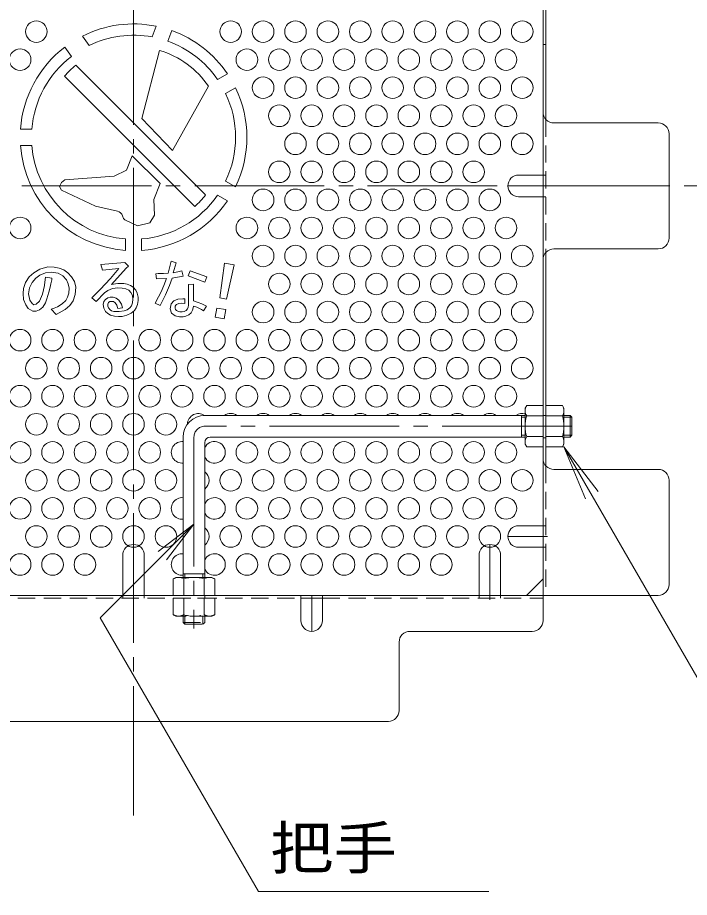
# Model space of a CAD drawing. Units: millimetres at full size, sheet at 1:4; details may follow other scales. Extents: x -752 to 920, y -779 to 701.
# Drawn here: x 412.4 to 599.1, y 296.5 to 541 of the extents above; entities that cross this region are included whole.
import ezdxf
from ezdxf.enums import TextEntityAlignment as Align

# ---------------------------------------------------------------- set-up
doc = ezdxf.new("R2010")
doc.units = ezdxf.units.MM
doc.header["$LTSCALE"] = 4
for name, pattern in [('CHAIN1', [8, 5, -1, 1, -1]), ('CHAIN2', [12, 9, -1, 1, -1]), ('DASHED1', [1.8, 1.2, -0.6])]:
    doc.linetypes.add(name, pattern=pattern)
for name, color, linetype, lineweight in [('A-1_躯体', 3, 'Continuous', 9), ('A-5_文字', 7, 'Continuous', 9), ('A-6_寸法', 2, 'Continuous', 9), ('A-7_ハッチ', 2, 'Continuous', 9), ('A-8_記号', 2, 'Continuous', 9), ('A-B_ﾊｯﾁ', 2, 'Continuous', 9), ('A-C_SENKIRI', 3, 'Continuous', 9)]:
    doc.layers.add(name, color=color, linetype=linetype, lineweight=lineweight)
doc.styles.add('ＭＳ ゴシック', font='')
doc.styles.get('ＭＳ ゴシック').set_extended_font_data('MS Gothic')

msp = doc.modelspace()

# ---------------------------------------------------------------- linework, layer by layer
at = {"layer": 'A-1_躯体'}
for p, q in [((553.448, 430.453), (464.448, 430.453)), ((552.448, 424.453), (552.448, 430.453)), ((565.948, 430.453), (564.248, 430.453)), ((565.948, 424.453), (565.948, 430.453)), ((565.948, 430.453), (566.448, 429.953)), ((552.448, 429.953), (553.448, 429.953)), ((564.248, 429.953), (566.448, 429.953)), ((566.448, 424.953), (566.448, 429.953)), ((458.448, 424.453), (458.448, 385.453)), ((553.448, 424.453), (465.948, 424.453)), ((552.448, 424.953), (553.448, 424.953)), ((564.248, 424.953), (566.448, 424.953)), ((565.948, 424.453), (564.248, 424.453)), ((565.948, 424.453), (566.448, 424.953)), ((464.448, 422.953), (464.448, 385.453)), ((458.448, 386.453), (464.448, 386.453)), ((458.948, 386.453), (458.948, 385.453)), ((463.948, 386.453), (463.948, 385.453))]:
    msp.add_line(p, q, dxfattribs=at)
at = {"layer": 'A-1_躯体', "linetype": 'CHAIN2'}
for p, q in [((566.448, 427.453), (464.448, 427.453)), ((461.448, 424.453), (461.448, 371.221))]:
    msp.add_line(p, q, dxfattribs=at)
at = {"layer": 'A-1_躯体', "linetype": 'DASHED1'}
for p, q in [((458.448, 372.953), (458.448, 374.653)), ((458.948, 374.653), (458.948, 372.453)), ((463.948, 374.653), (463.948, 372.453)), ((464.448, 372.953), (464.448, 374.653)), ((458.448, 372.953), (464.448, 372.953)), ((458.448, 372.953), (458.948, 372.453)), ((458.948, 372.453), (463.948, 372.453)), ((464.448, 372.953), (463.948, 372.453))]:
    msp.add_line(p, q, dxfattribs=at)
at = {"layer": 'A-1_躯体'}
for centre, radius in [((464.448, 424.453), 6), ((465.948, 422.953), 1.5)]:
    msp.add_arc(centre, radius, 90, 180, dxfattribs=at)
at = {"layer": 'A-1_躯体', "linetype": 'CHAIN2'}
msp.add_arc((464.448, 424.453), 3, 90, 180, dxfattribs=at)
at = {"layer": 'A-5_文字'}
for p, q in [((564.215, 421.703), (636.487, 296.524)), ((564.215, 421.703), (570.194, 407.267)), ((564.215, 421.703), (573.727, 409.307)), ((461.448, 400.269), (451.532, 392.659)), ((543.403, 298.139), (479.357, 298.139))]:
    msp.add_line(p, q, dxfattribs=at)
msp.add_lwpolyline([(479.357, 298.139), (435.42, 374.24), (461.448, 400.269), (453.839, 390.352)], dxfattribs=at)
at = {"layer": 'A-6_寸法'}
for centre in [(417.648, 537.125), (471.648, 537.125), (480.648, 537.125), (489.648, 537.125), (498.648, 537.125), (507.648, 537.125), (516.648, 537.125), (525.648, 537.125), (534.648, 537.125), (543.648, 537.125), (552.648, 537.125), (413.148, 529.331), (476.148, 529.331), (485.148, 529.331), (494.148, 529.331), (503.148, 529.331), (512.148, 529.331), (521.148, 529.331), (530.148, 529.331), (539.148, 529.331), (548.148, 529.331), (480.648, 521.537), (489.648, 521.537), (498.648, 521.537), (507.648, 521.537), (516.648, 521.537), (525.648, 521.537), (534.648, 521.537), (543.648, 521.537), (552.648, 521.537), (485.148, 513.742), (494.148, 513.742), (503.148, 513.742), (512.148, 513.742), (521.148, 513.742), (530.148, 513.742), (539.148, 513.742), (548.148, 513.742), (489.648, 505.948), (498.648, 505.948), (507.648, 505.948), (516.648, 505.948), (525.648, 505.948), (534.648, 505.948), (543.648, 505.948), (552.648, 505.948), (485.148, 498.154), (494.148, 498.154), (503.148, 498.154), (512.148, 498.154), (521.148, 498.154), (530.148, 498.154), (539.148, 498.154), (480.648, 490.36), (489.648, 490.36), (498.648, 490.36), (507.648, 490.36), (516.648, 490.36), (525.648, 490.36), (534.648, 490.36), (543.648, 490.36), (413.148, 482.565), (476.148, 482.565), (485.148, 482.565), (494.148, 482.565), (503.148, 482.565), (512.148, 482.565), (521.148, 482.565), (530.148, 482.565), (539.148, 482.565), (548.148, 482.565), (480.648, 474.771), (489.648, 474.771), (498.648, 474.771), (507.648, 474.771), (516.648, 474.771), (525.648, 474.771), (534.648, 474.771), (543.648, 474.771), (552.648, 474.771), (485.148, 466.977), (494.148, 466.977), (503.148, 466.977), (512.148, 466.977), (521.148, 466.977), (530.148, 466.977), (539.148, 466.977), (548.148, 466.977), (480.648, 459.183), (489.648, 459.183), (498.648, 459.183), (507.648, 459.183), (516.648, 459.183), (525.648, 459.183), (534.648, 459.183), (543.648, 459.183), (552.648, 459.183), (413.148, 451.389), (422.148, 451.389), (431.148, 451.389), (440.148, 451.389), (449.148, 451.389), (458.148, 451.389), (467.148, 451.389), (476.148, 451.389), (485.148, 451.389), (494.148, 451.389), (503.148, 451.389), (512.148, 451.389), (521.148, 451.389), (530.148, 451.389), (539.148, 451.389), (548.148, 451.389), (417.648, 443.594), (426.648, 443.594), (435.648, 443.594), (444.648, 443.594), (453.648, 443.594), (462.648, 443.594), (471.648, 443.594), (480.648, 443.594), (489.648, 443.594), (498.648, 443.594), (507.648, 443.594), (516.648, 443.594), (525.648, 443.594), (534.648, 443.594), (543.648, 443.594), (552.648, 443.594), (413.148, 435.8), (422.148, 435.8), (431.148, 435.8), (440.148, 435.8), (449.148, 435.8), (458.148, 435.8), (467.148, 435.8), (476.148, 435.8), (485.148, 435.8), (494.148, 435.8), (503.148, 435.8), (512.148, 435.8), (521.148, 435.8), (530.148, 435.8), (539.148, 435.8), (548.148, 435.8), (417.648, 428.006), (426.648, 428.006), (435.648, 428.006), (444.648, 428.006), (453.648, 428.006), (413.148, 420.212), (422.148, 420.212), (431.148, 420.212), (440.148, 420.212), (449.148, 420.212), (476.148, 420.212), (485.148, 420.212), (494.148, 420.212), (503.148, 420.212), (512.148, 420.212), (521.148, 420.212), (530.148, 420.212), (539.148, 420.212), (548.148, 420.212), (417.648, 412.417), (426.648, 412.417), (435.648, 412.417), (444.648, 412.417), (453.648, 412.417), (471.648, 412.417), (480.648, 412.417), (489.648, 412.417), (498.648, 412.417), (507.648, 412.417), (516.648, 412.417), (525.648, 412.417), (534.648, 412.417), (543.648, 412.417), (552.648, 412.417), (413.148, 404.623), (422.148, 404.623), (431.148, 404.623), (440.148, 404.623), (449.148, 404.623), (476.148, 404.623), (485.148, 404.623), (494.148, 404.623), (503.148, 404.623), (512.148, 404.623), (521.148, 404.623), (530.148, 404.623), (539.148, 404.623), (548.148, 404.623), (417.648, 396.829), (426.648, 396.829), (435.648, 396.829), (444.648, 396.829), (453.648, 396.829), (471.648, 396.829), (480.648, 396.829), (489.648, 396.829), (498.648, 396.829), (507.648, 396.829), (516.648, 396.829), (525.648, 396.829), (534.648, 396.829), (543.648, 396.829), (413.148, 389.035), (422.148, 389.035), (431.148, 389.035), (476.148, 389.035), (485.148, 389.035), (494.148, 389.035), (503.148, 389.035), (512.148, 389.035), (521.148, 389.035), (530.148, 389.035)]:
    msp.add_circle(centre, 3, dxfattribs=at)
for centre, start, end in [((462.648, 428.006), 54.65669, 179.08398), ((471.648, 428.006), 54.66817, 125.33183), ((480.648, 428.006), 54.66817, 125.33183), ((489.648, 428.006), 54.66817, 125.33183), ((498.648, 428.006), 54.66817, 125.33183), ((507.648, 428.006), 54.66817, 125.33183), ((516.648, 428.006), 54.66817, 125.33183), ((525.648, 428.006), 54.66817, 125.33183), ((534.648, 428.006), 54.66817, 125.33183), ((543.648, 428.006), 54.66817, 125.33183), ((552.648, 428.006), 74.53399, 125.33183), ((458.148, 420.212), 84.26083, 275.73917), ((467.148, 420.212), 205.84193, 154.15807), ((462.648, 412.417), 306.8699, 53.1301), ((458.148, 404.623), 84.26083, 275.73917), ((467.148, 404.623), 205.84193, 154.15807), ((462.648, 396.829), 306.8699, 53.1301), ((458.148, 389.035), 84.26083, 275.73917), ((467.148, 389.035), 205.84193, 154.15807)]:
    msp.add_arc(centre, 3, start, end, dxfattribs=at)
at = {"layer": 'A-7_ハッチ', "linetype": 'CHAIN2'}
for p, q in [((444.648, 319.257), (444.648, 669.257)), ((269.648, 494.257), (619.648, 494.257))]:
    msp.add_line(p, q, dxfattribs=at)
at = {"layer": 'A-7_ハッチ'}
for p, q in [((558.448, 373.453), (558.448, 615.06)), ((559.248, 572.104), (559.248, 512.718)), ((590.452, 511.757), (561.448, 511.757)), ((593.452, 479.756), (593.452, 508.757)), ((559.248, 416.415), (559.248, 475.796)), ((561.448, 476.756), (590.452, 476.756)), ((590.452, 415.454), (561.448, 415.454)), ((593.452, 383.453), (593.452, 412.454)), ((553.836, 380.453), (558.448, 385.065)), ((298.845, 380.453), (590.452, 380.453)), ((491.148, 379.653), (497.148, 379.653)), ((521.448, 370.453), (555.448, 370.453)), ((518.448, 348.453), (518.448, 367.453)), ((373.849, 345.453), (515.448, 345.453))]:
    msp.add_line(p, q, dxfattribs=at)
at = {"layer": 'A-7_ハッチ', "linetype": 'DASHED1'}
for p, q in [((559.248, 512.718), (559.248, 475.796)), ((558.448, 497.257), (559.248, 497.257)), ((558.448, 491.257), (559.248, 491.257)), ((559.248, 430.453), (558.448, 430.453)), ((559.248, 424.253), (558.448, 424.253)), ((559.248, 416.415), (559.248, 380.449)), ((558.448, 399.829), (559.248, 399.829)), ((558.448, 393.829), (559.248, 393.829)), ((398.148, 379.653), (491.148, 379.653)), ((441.648, 380.453), (441.648, 379.653)), ((447.648, 380.453), (447.648, 379.653)), ((464.448, 380.453), (464.448, 379.653)), ((497.148, 379.653), (558.448, 379.653)), ((540.648, 380.453), (540.648, 379.653)), ((546.648, 380.453), (546.648, 379.653))]:
    msp.add_line(p, q, dxfattribs=at)
at = {"layer": 'A-7_ハッチ'}
for centre, start, end in [((561.448, 514.757), 180, 270), ((590.452, 508.757), 0, 90), ((590.452, 479.756), 270, 0), ((561.448, 473.756), 90, 180), ((561.448, 418.454), 180, 270), ((590.452, 412.454), 0, 90), ((590.452, 383.453), 270, 0), ((555.448, 373.453), 270, 0), ((521.448, 367.453), 90, 180), ((515.448, 348.453), 270, 0)]:
    msp.add_arc(centre, 3, start, end, dxfattribs=at)
at = {"layer": 'A-8_記号'}
for p, q in [((559.248, 533.552), (558.448, 533.552)), ((551.648, 497.257), (558.448, 497.257)), ((551.648, 491.257), (558.448, 491.257)), ((551.648, 399.829), (558.448, 399.829)), ((551.648, 393.829), (558.448, 393.829)), ((441.648, 391.603), (441.648, 380.453)), ((447.648, 391.603), (447.648, 380.453)), ((540.648, 391.603), (540.648, 380.453)), ((546.648, 391.603), (546.648, 380.453)), ((491.148, 373.453), (491.148, 380.453)), ((497.148, 373.453), (497.148, 380.453))]:
    msp.add_line(p, q, dxfattribs=at)
at = {"layer": 'A-8_記号', "linetype": 'CHAIN1'}
for p, q in [((561.156, 494.257), (548.648, 494.257)), ((559.648, 396.829), (548.648, 396.829)), ((444.648, 380.453), (444.648, 394.603)), ((543.648, 379.253), (543.648, 394.603)), ((494.148, 380.453), (494.148, 370.453))]:
    msp.add_line(p, q, dxfattribs=at)
at = {"layer": 'A-8_記号'}
for centre, start, end in [((551.648, 494.257), 90, 270), ((551.648, 396.829), 90, 270), ((444.648, 391.603), 0, 180), ((543.648, 391.603), 0, 180), ((494.148, 373.453), 180, 0)]:
    msp.add_arc(centre, 3, start, end, dxfattribs=at)
at = {"layer": 'A-B_ﾊｯﾁ'}
for p, q in [((553.448, 432.453), (553.881, 433.203)), ((558.448, 433.203), (553.881, 433.203)), ((558.448, 421.703), (558.448, 433.203)), ((559.248, 421.703), (559.248, 433.203)), ((559.248, 433.203), (563.815, 433.203)), ((564.248, 432.453), (563.815, 433.203)), ((553.448, 422.453), (553.448, 432.453)), ((553.881, 430.317), (558.448, 430.317)), ((563.815, 430.317), (559.248, 430.317)), ((564.248, 422.453), (564.248, 432.453)), ((553.881, 424.59), (558.448, 424.59)), ((563.815, 424.59), (559.248, 424.59)), ((553.448, 422.453), (553.881, 421.703)), ((558.448, 421.703), (553.881, 421.703)), ((559.248, 421.703), (563.815, 421.703)), ((564.248, 422.453), (563.815, 421.703)), ((456.448, 385.453), (455.698, 385.02)), ((455.698, 380.453), (455.698, 385.02)), ((456.448, 385.453), (466.448, 385.453)), ((458.585, 385.02), (458.585, 380.453)), ((464.312, 385.02), (464.312, 380.453)), ((466.448, 385.453), (467.198, 385.02)), ((467.198, 380.453), (467.198, 385.02)), ((455.698, 380.453), (467.198, 380.453))]:
    msp.add_line(p, q, dxfattribs=at)
at = {"layer": 'A-B_ﾊｯﾁ', "linetype": 'DASHED1'}
for p, q in [((467.198, 379.653), (455.698, 379.653)), ((455.698, 379.653), (455.698, 375.086)), ((458.585, 375.086), (458.585, 379.653)), ((464.312, 375.086), (464.312, 379.653)), ((467.198, 379.653), (467.198, 375.086)), ((456.448, 374.653), (455.698, 375.086)), ((466.448, 374.653), (456.448, 374.653)), ((466.448, 374.653), (467.198, 375.086))]:
    msp.add_line(p, q, dxfattribs=at)
at = {"layer": 'A-B_ﾊｯﾁ'}
for centre, radius, start, end in [((556.73, 431.558), 3.29, 149.99998, 176.07924), ((560.966, 431.558), 3.29, 3.92076, 30.00002), ((556.183, 431.793), 2.735, 180.2103, 212.68507), ((561.514, 431.793), 2.735, 327.31493, 359.7897), ((563.131, 427.453), 9.683, 162.79973, 197.20026), ((554.566, 427.453), 9.683, 342.79974, 17.20027), ((556.183, 423.113), 2.735, 147.31491, 179.78969), ((556.73, 423.348), 3.29, 183.92075, 210), ((560.966, 423.348), 3.29, 330, 356.07925), ((561.514, 423.113), 2.735, 0.21031, 32.68509), ((457.343, 382.171), 3.29, 93.92075, 120), ((457.108, 382.719), 2.735, 57.31491, 89.78969), ((461.448, 375.771), 9.683, 72.79973, 107.20026), ((465.789, 382.719), 2.735, 90.2103, 122.68507), ((465.554, 382.171), 3.29, 59.99998, 86.07924)]:
    msp.add_arc(centre, radius, start, end, dxfattribs=at)
at = {"layer": 'A-B_ﾊｯﾁ', "linetype": 'DASHED1'}
for centre, radius, start, end in [((457.343, 377.935), 3.29, 239.99998, 266.07924), ((457.108, 377.388), 2.735, 270.2103, 302.68507), ((461.448, 384.336), 9.683, 252.79973, 287.20026), ((465.789, 377.388), 2.735, 237.31491, 269.78969), ((465.554, 377.935), 3.29, 273.92075, 300)]:
    msp.add_arc(centre, radius, start, end, dxfattribs=at)
at = {"layer": 'A-C_SENKIRI'}
for p, q in [((450.917, 538.632), (449.827, 535.635)), ((430.452, 535.882), (432.28, 533.272)), ((455.265, 537.419), (454.187, 534.459)), ((427.371, 530.239), (425.563, 532.822)), ((451.884, 531.901), (446.939, 513.011)), ((428.627, 527.793), (464.679, 491.741)), ((425.432, 524.751), (461.638, 488.545)), ((467.998, 523.841), (470.734, 525.42)), ((465.484, 521.936), (455.497, 504.126)), ((470.248, 519.944), (472.984, 521.523)), ((446.939, 513.011), (455.497, 504.126)), ((413.229, 510.012), (416.388, 510.012)), ((413.229, 505.512), (416.388, 505.512)), ((442.704, 498.585), (444.278, 502.598)), ((444.278, 502.598), (452.011, 494.896)), ((439.296, 496.934), (442.704, 498.585)), ((424.101, 494.074), (424.598, 493.021)), ((450.279, 490.48), (452.011, 494.896)), ((472.984, 494.001), (470.248, 495.58)), ((434.113, 488.585), (424.598, 493.021)), ((470.734, 490.104), (467.998, 491.683)), ((450.509, 486.127), (450.279, 490.48)), ((440.188, 487.201), (434.113, 488.585)), ((441.623, 485.935), (441.895, 485.19)), ((442.22, 484.834), (441.895, 485.19)), ((445.788, 483.171), (442.22, 484.834)), ((442.398, 479.502), (442.398, 476.343)), ((446.898, 479.502), (446.898, 476.343)), ((470.514, 462.813), (472.655, 472.319)), ((416.925, 470.102), (415.627, 468.94)), ((418.656, 471.149), (416.925, 470.102)), ((417.481, 468.619), (418.645, 469.477)), ((418.645, 469.477), (420.147, 470.121)), ((420.842, 471.718), (418.656, 471.149)), ((420.147, 470.121), (421.771, 470.305)), ((422.618, 471.696), (420.842, 471.718)), ((421.771, 470.305), (423.67, 469.967)), ((424.007, 471.422), (422.618, 471.696)), ((423.67, 469.967), (424.988, 469.293)), ((425.259, 470.921), (424.007, 471.422)), ((426.398, 470.124), (425.259, 470.921)), ((427.439, 469.018), (426.398, 470.124)), ((456.932, 470.366), (455.706, 470.137)), ((414.602, 467.415), (414.079, 465.73)), ((415.627, 468.94), (414.602, 467.415)), ((415.765, 465.954), (416.501, 467.425)), ((416.501, 467.425), (417.481, 468.619)), ((419.915, 466.759), (420.214, 468.856)), ((421.525, 466.117), (421.661, 467.073)), ((421.661, 467.073), (421.912, 468.143)), ((424.988, 469.293), (425.999, 468.129)), ((425.999, 468.129), (426.489, 467.026)), ((426.489, 467.026), (426.734, 465.862)), ((428.205, 467.7), (427.439, 469.018)), ((428.572, 466.107), (428.205, 467.7)), ((414.079, 465.73), (413.942, 464.386)), ((415.49, 464.238), (415.765, 465.954)), ((419.876, 466.547), (419.345, 464.19)), ((420.568, 462.86), (421.138, 464.705)), ((421.138, 464.705), (421.525, 466.117)), ((426.734, 465.862), (426.673, 464.422)), ((428.45, 464.116), (428.572, 466.107)), ((459.937, 466.846), (459.937, 462.701)), ((413.942, 464.386), (414.101, 462.724)), ((414.101, 462.724), (414.739, 461.175)), ((415.796, 462.505), (415.49, 464.238)), ((416.484, 461.529), (415.796, 462.505)), ((418.524, 462.261), (417.615, 461.374)), ((419.345, 464.19), (418.524, 462.261)), ((420.181, 461.722), (420.568, 462.86)), ((425.815, 462.4), (424.865, 461.511)), ((426.336, 463.35), (425.815, 462.4)), ((426.673, 464.422), (426.336, 463.35)), ((426.948, 461.021), (427.837, 462.308)), ((427.837, 462.308), (428.45, 464.116)), ((456.932, 462.78), (455.871, 462.355)), ((458.384, 462.902), (456.932, 462.78)), ((458.932, 462.832), (458.384, 462.902)), ((458.932, 462.832), (458.907, 461.604)), ((459.937, 462.701), (459.912, 461.4)), ((468.589, 463.153), (470.514, 462.813)), ((414.739, 461.175), (415.354, 460.219)), ((415.354, 460.219), (416.652, 459.445)), ((416.972, 461.241), (416.484, 461.529)), ((417.615, 461.374), (416.972, 461.241)), ((417.563, 459.422), (418.496, 459.764)), ((418.496, 459.764), (419.453, 460.561)), ((419.453, 460.561), (420.181, 461.722)), ((422.628, 460.316), (421.74, 460.01)), ((421.74, 460.01), (423.149, 458.539)), ((423.548, 460.684), (422.628, 460.316)), ((423.149, 458.539), (425.662, 459.857)), ((424.865, 461.511), (423.548, 460.684)), ((425.662, 459.857), (426.948, 461.021)), ((440.241, 460.431), (440.282, 460.206)), ((441.61, 460.406), (440.282, 460.206)), ((441.61, 460.406), (441.291, 461.402)), ((458.907, 461.604), (457.966, 461.678)), ((416.652, 459.445), (417.563, 459.422))]:
    msp.add_line(p, q, dxfattribs=at)
for points in [[(439.296, 496.934), (425.565, 495.979), (424.598, 495.206), (424.101, 494.074)], [(445.788, 483.171), (449.204, 483.952), (450.509, 486.127)], [(435.553, 472.426), (436.017, 470.858), (440.543, 471.336), (438.247, 468.557), (435.34, 465.424), (433.07, 463.101), (434.225, 462.092), (436.588, 464.508), (437.504, 465.185), (438.831, 465.716), (440.251, 465.889), (441.459, 465.875), (442.521, 465.663), (443.305, 465.291), (443.902, 464.641), (444.322, 463.801), (444.485, 462.732), (444.403, 461.754), (444.104, 460.957), (443.626, 460.361), (442.864, 459.795), (442.083, 459.521), (440.657, 459.306), (439.597, 459.302), (439.202, 459.347), (438.547, 459.561), (438.14, 459.844), (437.689, 460.386), (437.497, 460.86), (437.497, 461.38), (437.711, 461.843), (438.073, 462.091), (438.558, 462.17), (439.112, 462.091), (439.575, 461.752), (439.981, 461.131), (440.241, 460.431)], [(441.291, 461.402), (440.557, 462.52), (439.812, 463.028), (439.033, 463.345), (438.163, 463.322), (437.508, 463.175), (436.831, 462.644), (436.413, 462.125), (436.209, 461.312), (436.356, 460.228), (436.887, 459.324), (437.508, 458.76), (438.265, 458.353), (439.349, 458.06), (440.489, 457.98), (441.461, 458.003), (442.827, 458.319), (443.956, 458.884), (444.916, 459.663), (445.402, 460.341), (445.786, 461.289), (445.955, 462.373), (445.921, 463.345), (445.678, 464.427), (445.243, 465.256), (444.531, 466.095), (443.83, 466.541), (442.895, 466.913), (441.949, 467.104), (440.972, 467.147), (440.271, 467.136), (439.634, 467.051), (438.497, 466.813), (442.568, 471.42), (443.218, 471.923), (442.261, 472.979), (435.553, 472.426)], [(455.706, 470.137), (456.458, 472.867), (455.085, 473.325), (454.268, 470.007), (452.993, 469.941), (451.472, 469.892), (450.822, 469.852)], [(472.655, 472.319), (469.888, 472.807), (468.589, 463.153)], [(450.822, 469.852), (451.065, 468.415), (453.808, 468.503), (453.078, 466.601), (452.282, 464.832), (451.596, 463.395), (450.689, 461.692), (452.06, 461.006), (453.542, 463.947), (454.67, 466.557), (455.356, 468.614), (456.85, 468.846), (458.469, 469.173), (458.109, 470.677), (456.932, 470.366)], [(421.912, 468.143), (421.971, 468.599), (420.214, 468.856)], [(455.871, 462.355), (455.083, 461.516), (454.81, 460.113), (455.2, 458.904), (456.175, 458.163), (457.462, 457.89), (458.484, 457.898), (459.215, 458.011), (460.008, 458.389), (460.664, 458.994), (461.054, 459.738), (461.231, 460.355), (461.319, 460.834), (462.226, 460.506), (463.524, 459.864), (464.065, 459.511), (464.935, 460.859), (463.599, 461.489), (462.616, 461.892), (461.331, 462.346), (461.286, 466.938), (459.937, 466.846)], [(457.966, 461.678), (457.205, 461.594), (456.625, 461.316), (456.371, 461.074), (456.24, 460.794), (456.201, 460.279), (456.318, 459.891), (456.599, 459.58), (457.104, 459.347), (457.503, 459.289), (458.182, 459.25), (458.746, 459.347), (459.28, 459.619), (459.639, 460.075), (459.824, 460.551), (459.921, 461.076), (459.912, 461.4)]]:
    msp.add_lwpolyline(points, dxfattribs=at)
for points in [[(460.412, 470.665), (459.867, 469.241), (464.42, 467.5), (465.018, 469.012)], [(467.348, 457.734), (469.837, 457.295), (470.289, 459.862), (467.8, 460.301)]]:
    msp.add_lwpolyline(points, close=True, dxfattribs=at)
for centre, radius, start, end in [((444.648, 507.762), 31.5, 78.52075, 116.78679), ((444.648, 507.762), 28.35, 79.47578, 115.8668), ((444.648, 507.762), 31.5, 34.09604, 70.30427), ((444.648, 507.762), 28.35, 34.55207, 70.33808), ((444.648, 507.762), 31.5, 127.29244, 175.90396), ((444.648, 507.762), 25.2, 34.22699, 73.31452), ((444.648, 507.762), 28.35, 127.54732, 175.44793), ((444.648, 507.762), 25.65, 128.65434, 138.52038), ((444.648, 507.762), 31.5, 334.09604, 25.90396), ((444.648, 507.762), 28.35, 334.55207, 25.44793), ((444.648, 507.762), 31.5, 184.09604, 265.90396), ((444.648, 507.762), 28.35, 184.55207, 265.44793), ((444.648, 507.762), 28.35, 274.55207, 325.44793), ((444.648, 507.762), 25.65, 311.47962, 321.34566), ((444.648, 507.762), 31.5, 274.09604, 325.90396), ((439.744, 485.251), 2, 20, 77.17135), ((417.242, 467.14), 2.7, 347.30733, 351.8699)]:
    msp.add_arc(centre, radius, start, end, dxfattribs=at)

# ---------------------------------------------------------------- texts
at = {"layer": 'A-5_文字', "color": 2, "style": 'ＭＳ ゴシック', "width": 1.1}
msp.add_text('把手', height=11.73, dxfattribs=at).set_placement((482.607, 300.873), align=Align.BOTTOM_LEFT)

doc.saveas('drawing.dxf')
